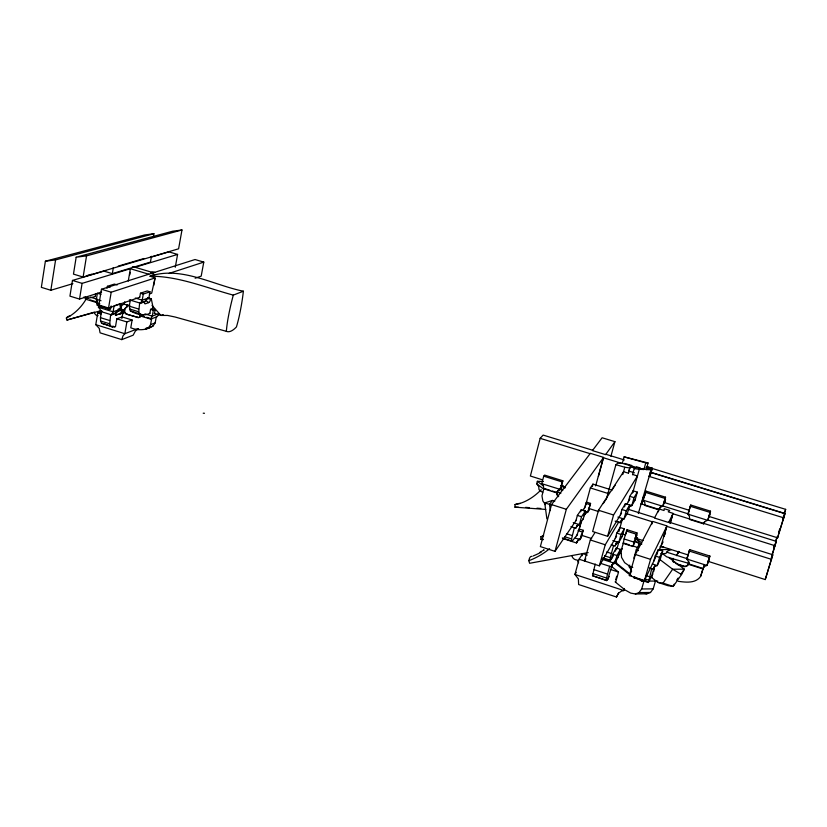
<?xml version="1.0" encoding="UTF-8"?>
<svg xmlns="http://www.w3.org/2000/svg" width="827" height="827" viewBox="0 0 827 827"><rect width="100%" height="100%" fill="white"/><g stroke="black" fill="none" stroke-linecap="round" stroke-linejoin="round"><path stroke-width="1.24" d="M545.758 509.432L514.952 507.168L515.035 504.604A111.583 61.798 -86.5 0 0 541.189 489.729M543.349 539.628L540.858 539.369L540.941 536.723A17.16 14.111 -85.4 0 1 543.628 535.762M577.546 534.418L571.974 541.489L571.55 538.915L574.362 527.729M607.773 579.169L606.677 580.595L592.535 575.737L595.213 564.014M606.677 580.595L606.511 578.063L609.644 566.299M613.479 555.61L610.181 560.861L610.295 557.667L613.551 545.52M153.284 237.411L153.925 233.721L144.663 234.961L45.382 261.218L41.35 287.351L50.84 290.267L72.89 283.651M50.84 290.267L55.595 259.895L153.925 233.721M105.701 270.584L72.456 280.436L69.933 296.138L79.537 299.085L101.587 292.014M76.167 257.218L73.469 274.119L83.114 277.045L178.601 248.803L181.981 229.978L172.585 231.229L76.167 257.218L86.546 255.874L181.981 229.978M79.537 299.085L82.09 283.361L130.852 268.579M83.114 277.045L86.546 255.874M95.177 296.573L95.663 293.637M97.152 305.018L110.156 309.122L98.671 306.207L97.152 305.018L96.377 299.302L97.369 293.265L100.915 294.35M195.131 278.223L201.188 276.146L203.783 262.107L195.027 259.533L101.463 289.254L98.837 305.018L108.544 308.006L139.701 297.286M138.626 328.567L135.39 331.038L133.147 335.193L121.786 339.618L100.077 332.836L99.261 328.412L95.787 324.66L97.741 312.947L102.072 311.448M652.989 573.783L648.43 582.508L651.738 568.614M112.73 326.148L115.005 326.861L112.42 326.985L101.514 323.14L100.563 320.979L100.46 317.671L101.452 311.727M107.024 288.344L107.365 286.318L114.374 284.095L117.165 284.943M104.864 271.39L112.327 273.634L113.34 267.545M108.544 308.006L111.2 292.22L155.062 277.955L153.75 285.429M110.653 308.947L111.159 305.959M112.42 326.985L110.663 325.972L109.733 323.822L110.642 314.57M115.491 326.675L116.824 318.84L122.127 316.927L132.124 320.008L130.769 327.802C138.099 330.779 146.462 330.387 153.109 325.941L155.187 322.881L156.22 317.041M119.956 309.391L120.959 303.457L114.105 305.814L113.092 311.789L111.562 314.849L100.532 311.448L100.119 309.184L98.351 307.262L113.092 311.789L119.956 309.391L117.62 310.983L116.473 313.113L111.562 314.849M121.373 304.563L120.577 309.257L123.295 310.094L121.869 318.436M121.858 304.398L121.052 309.091L117.517 310.332M124.298 304.233L124.722 301.772M128.257 281.108L130.377 268.723L148.788 274.223M123.151 313.588L123.564 311.148M129.798 274.771L130.221 272.3M144.28 316.534L140.611 315.407A3.112 2.729 67.1 0 1 138.45 317.609L126.428 314.146A3.101 2.719 67.4 0 1 124.205 310.373A5.438 4.755 67.3 0 1 126.696 307.024L127.038 305.06L129.829 305.608M124.205 310.373L124.681 310.208A5.427 4.755 67.3 0 1 127.172 306.858L127.513 304.894M149.997 313.257C143.64 316.803 136.135 314.064 130.284 310.88L129.27 306.166L130.315 300.139M132.124 320.008L126.872 321.951L124.846 333.705L123.006 335.814L121.786 339.618M139.753 297.265L140.456 293.223L147.175 290.949L149.976 291.797L148.922 297.813L146.565 299.426L145.397 301.586L140.611 303.271L129.374 299.85M141.21 314.829L139.598 313.733L138.74 311.8L139.67 302.982M149.976 291.797L143.288 294.081L142.223 300.149L140.611 303.271M151.455 256.298L150.442 262.107L112.327 273.634M149.873 313.299L150.566 309.36L152.426 308.678L155.187 309.525L154.494 313.454M152.251 309.66L152.84 306.352L151.3 298.898L147.816 297.513M145.087 329.456L148.478 327.73L150.566 324.66L151.61 318.788L146.72 317.289M155.187 309.525L153.336 310.208L152.282 316.121L150.679 319.139L139.67 315.759L139.515 314.064M175.283 267.245L177.588 254.416L168.915 251.873L150.328 257.373M628.479 472.93L630.019 467.1L635.808 467.948L634.216 468.609L632.5 474.729M708.956 560.199L706.961 565.461L704.408 566.474L702.826 568.924L688.426 564.303L688.405 561.357L686.741 558.99L689.687 549.645L709.897 556.064L708.294 561.399M782.714 519.418L785.65 509.349L647.717 467.11M708.615 516.327L777.628 537.819L784.968 513.701L651.076 472.599L650.311 473.902M592.67 450.25L543.132 435.085L540.165 438.341L530.376 476.021L542.44 479.815M707.571 561.171L765.244 579.572L772.79 554.772L668.836 522.075M771.271 558.07L776.284 541.354L707.654 519.935M777.628 537.819L778.476 534.573M542.677 492.53L539.008 489.667L538.739 486.679L536.733 483.733L537.364 481.314L543.463 481.49M560.003 488.426L556.623 492.851L543.639 488.747L543.484 485.956L541.757 483.671L543.732 476.166L544.621 475.091L562.846 480.797L561.502 485.8M765.244 579.572L772.79 554.772M555.01 551.361L566.33 509.298L603.617 457.393L590.344 453.32L551.537 504.594L540.372 546.595L555.01 551.361L576.491 519.863M556.623 492.851L557.925 490.504L559.993 489.408L562.846 480.797M575.933 520.69L577.36 515.417L581.298 509.69L585.413 510.993L583.283 518.818L579.376 524.649L577.143 525.734L575.747 528.174L570.919 526.623M580.73 511.779L581.298 509.69M585.413 510.993L581.526 516.741L579.376 524.649L573.235 522.685M576.677 535.741L579.158 528.991L583.19 530.283L581.102 537.901A7.443 6.843 32.7 0 0 580.389 538.201M584.275 508.46L586.488 502.123L590.55 503.405L588.442 511.117A7.484 6.926 32.2 0 0 587.046 511.799M578.704 530.686L581.371 520.876M585.413 506.062L590.354 487.94L593 484.157L592.349 486.555M579.779 527.306L581.05 522.674M583.19 530.283L580.016 539.586L577.846 540.61L576.491 542.957L562.732 538.511M590.55 503.405L587.635 512.316L585.444 513.391L584.069 515.79M595.657 485.894L603.369 457.745L621.863 463.42M598.407 476.424L603.297 458.582M587.304 555.072L582.653 553.563L579.107 559.228L574.92 574.465L578.383 578.931L578.631 584.524L616.477 597.022L618.699 592.721M582.032 555.796L582.653 553.563M610.895 456.308L614.926 441.659L602.118 437.772L592.411 450.591L605.602 454.633L614.926 441.659M595.016 532.464L590.313 539.969L584.513 560.975L585.847 558.814M634.443 472.806L628.902 471.101L628.406 473.189L623.548 471.69L598.5 510.249L592.639 531.513L607.618 536.309L621.573 512.967M606.274 499.498L615.908 464.681L617.769 463.182L622.307 463.347L643.902 469.509L645.773 462.893L648.068 462.975L646.187 469.591L642.589 468.568M622.307 463.347L624.106 456.855L648.068 462.975M622.741 474.595L624.788 467.245L629.864 467.979M579.107 559.228L599.379 565.823L605.25 544.776L618.937 521.692M607.618 536.309L613.562 515.004L637.452 475.97L632.572 474.471M628.985 470.801L630.019 467.1M620.395 514.932L621.925 509.484L625.439 503.643L631.797 505.628L635.095 500.004L637.317 492.127L633.151 490.825L629.823 496.345L628.334 501.658M615.278 538.429L616.777 533.095L620.043 527.481L624.261 528.825L622.276 536.32L618.782 542.46L616.435 543.515L614.957 545.975L611.205 544.766M624.53 506.879L625.439 503.643M618.854 531.709L622.4 519.108M611.329 559.414L612.797 554.193L616.301 548.022L620.426 549.355L618.245 557.088L614.771 563.363L612.466 564.365L611.029 566.753L600.371 563.28M617.914 517.102L623.961 519.015L627.445 513.071L629.719 504.987L626.256 510.848L623.961 519.015L621.563 520.142L620.064 522.664L615.154 521.113M612.879 563.197L607.525 579.624L609.292 576.419M615.422 551.113L616.301 548.022M632.562 492.923L633.151 490.825M616.901 548.921L621.036 534.449L624.261 528.825M627.962 509.67L628.654 507.209M632.779 492.561L639.312 469.354L643.902 469.509M646.6 581.123L641.628 581.164L641.824 580.44M620.426 549.355L616.973 555.548L614.771 563.363L601.932 559.197M637.317 492.127L634.051 497.668L631.797 505.628L629.45 506.755L627.982 509.225L629.771 506.186M618.358 555.062A7.505 4.6 88.3 0 1 619.299 554.535L620.023 551.971M636.728 538.098L632.944 546.513L623.103 543.36A7.67 0.579 -72.6 0 0 624.096 538.956L627.073 529.725L636.945 532.867L635.436 538.15L637.193 534.904M632.789 567.436L630.381 566.66L624.633 562.649L621.553 557.367L621.118 550.803L623.351 542.915L629.275 544.817M625.884 533.953L627.073 529.725M615.743 579.593L616.715 576.192M615.629 582.28L618.524 572.067L611.877 566.753M638.32 513.526L651.304 469.198L646.435 468.558M641.297 504.429L643.716 495.921M649.588 475.277L651.304 469.198M641.669 504.325L644.109 495.735M650.032 474.874L652.327 468.196L646.693 466.614M642.786 501.751L646.073 491.166L665.539 497.203L664.029 502.444M650.208 475.659L652.327 468.196M644.884 495.342L646.073 491.166M632.944 546.513A7.681 0.538 -72.7 0 0 633.978 542.119L636.945 532.867M631.435 570.072L629.233 566.836L629.729 565.099M639.674 545.107L638.909 541.778L637.079 539.359L637.576 537.602M616.477 597.022L618.42 593.331L621.418 591.098L623.858 590.561L624.437 588.514M641.752 544.207L639.591 543.515L636.242 549.883L633.906 558.029L634.495 558.556M629.347 575.582L635.374 554.472L652.699 521.413L666.955 525.91L650.56 559.362L644.44 580.502L629.347 575.582L631.652 571.095M638.609 546.967L639.591 543.515M651.8 524.184L652.472 521.837L626.308 513.577M658.282 511.841L658.985 509.411L641.08 503.808L641.876 502.423M665.539 497.203L662.644 506.258L660.266 507.375L658.778 509.814L644.905 505.473L644.843 502.558L643.179 500.18L662.644 506.258L665.394 500.966M615.102 581.857L625.212 590.064L630.743 593.114L635.343 593.972L638.992 592.597L641.68 588.979L643.944 581.143M653.65 561.43L655.222 555.982L658.354 549.51L662.706 550.906L660.349 558.98L657.248 565.565L654.757 566.598L653.196 569.09L649.319 567.829M656.793 554.896L658.354 549.51M654.581 566.123L651.335 577.277L657.92 582.415L668.061 585.723L673.209 586.436L681.541 574.538L684.353 569.183L668.702 557.46M653.537 571.777L654.498 568.49M666.614 527.088L663.864 536.558L665.549 533.084M662.706 550.906L659.626 557.398L657.248 565.565L652.338 563.973M670.066 523.512L672.909 513.763L775.137 545.748M670.273 523.098L672.403 515.79M635.343 593.972L646.838 593.827L650.508 592.463L653.206 588.855L655.48 581.05M709.793 514.384L708.946 516.43L710.517 511.169L690.752 505.028L687.868 514.136L689.491 516.503L689.511 519.428L703.591 523.842L704.428 521.847M689.211 510.28L690.752 505.028M676.455 555.682L678.626 551.413M688.116 554.958L689.687 549.645M710.517 511.169L707.643 520.307L705.152 521.403L703.591 523.842M678.212 581.298C685.738 582.353 695.672 583.635 700.614 576.398L703.002 568.449M704.439 564.944L700.614 576.398M709.897 556.064L706.961 565.461L686.741 558.99L688.488 554.845M773.596 547.743L774.723 544.145M775.478 541.747L776.987 536.94M784.523 512.947L785.65 509.349M773.596 548.435L774.744 544.807M775.499 542.388L777.018 537.55M778.538 532.712L779.675 529.094M772.056 554.803L776.284 541.354M778.755 533.487L784.968 513.701M702.826 568.924L704.108 565.585M709.907 514.818L707.643 520.307L687.868 514.136L689.356 510.89M688.426 564.303L689.336 562.102M677.189 564.521L683.34 565.968A4.517 4.135 24.4 0 0 688.808 563.383L672.878 558.794A4.507 4.135 24.9 0 0 673.302 561.998M674.17 584.151L673.209 586.436L663.006 583.118L657.92 582.415M677.975 553.625L678.936 551.444M653.196 569.09L654.55 566.247M644.44 580.502L655.656 557.253M659.026 550.286L663.078 541.871M664.536 501.451L665.57 499.477M660.287 506.93L654.467 518.043L668.629 522.499L673.106 513.36L668.226 511.83L669.736 510.435L664.195 508.698L664.06 510.528L659.191 509.008M621.118 550.803L622.349 548.59M611.029 566.753L613.551 562.236M642.548 501.234L643.323 499.859M615.733 543.732L616.942 541.633M614.957 545.975L617.49 541.561M599.379 565.823L616.642 536.072M649.66 475.018L648.885 476.331L783.893 517.888M620.064 522.664L621.956 519.459M626.639 504.491L629.998 498.867M576.223 572.367L574.92 574.465L623.858 590.561M659.088 549.531L671.359 549.573L667.761 550.989L665.797 553.563L660.814 553.552M603.224 503.602L605.715 499.766M611.618 490.659L615.143 485.222M576.491 542.957L577.587 541.271M581.805 535.369L582.342 534.531L580.016 539.586L575.251 538.046M608.951 491.9L607.948 493.44L590.354 487.94M589.041 510.207L587.635 512.316L584.038 511.179M578.269 524.256L576.739 526.365M575.747 528.174L577.856 525.021M582.942 510.414L585.082 507.271M663.006 583.118L672.651 569.224L684.353 569.183L680.89 574.124M97.09 299.787L96.097 302.382L85.315 299.074L85.129 297.379M676.734 580.058L678.119 578.073M554.793 501.183L552.457 500.438L549.51 504.305L550.348 510.548M559.993 489.408L562.97 485.511M648.203 582.043L633.771 577.339L634.051 577.825L634.867 576.874M159.311 313.712L157.14 316.7L150.679 319.139M543.587 550.203L544.114 549.872L539.824 552.395M659.481 559.497L660.349 558.98M617.407 557.584L618.245 557.088M621.418 536.816L622.276 536.32M634.247 500.49L635.095 500.004M626.577 513.567L627.445 513.071M582.435 519.304L583.283 518.818M148.478 327.73L153.109 325.941M243.376 291.207C213.583 285.222 180.999 265.725 150.038 276.197C178.839 276.146 205.933 287.744 233.307 295.115L243.376 291.207A103.065 37.928 -73.1 0 1 240.15 311.748A62.17 22.319 -73.2 0 1 236.45 326.913A39.086 13.677 -73.7 0 1 226.35 331.327L175.076 317.01L167.592 315.449L160.934 315.428L154.225 313.381M137.613 328.805L124.846 333.705L95.787 324.66M150.566 324.66L155.187 322.881M163.229 314.56L160.934 315.428L152.034 305.442M158.205 313.898L152.282 316.121L144.932 313.867M137.365 317.506L138.915 317.434A3.112 2.729 67.1 0 0 140.931 315.8M126.428 314.146L137.83 317.33M151.3 298.898L150.617 299.136A3.132 1.261 -73.3 0 1 148.674 302.62L145.366 303.798A3.153 1.272 -73.3 0 1 144.467 301.297L140.869 302.568M115.325 315.025A3.112 1.303 -73 0 0 115.604 314.984L120.876 313.712A3.091 1.292 -73 0 0 122.82 310.27L123.781 309.929M115.604 314.984L120.876 313.712M115.852 312.12L121.91 309.991A3.091 1.292 -73 0 1 119.967 313.433M111.624 314.219L114.571 313.175M148.922 297.813L142.223 300.149L135.297 298.04M119.76 305.804L124.557 304.14M149.294 293.988L151.692 293.171L155.062 277.955L150.038 276.197M86.318 298.743A62.263 53.217 70.2 0 1 66.367 318.085L66.966 320.028L94.35 312.151M169.132 273.375L203.783 262.107M95.312 296.521L88.448 298.196L83.672 297.182M546.885 518.911L544.724 502.93L552.457 500.438M150.979 272.517L153.088 271.856L154.866 272.383M177.588 254.416L134.667 267.431L132.382 266.749M118.261 266.098L144.084 258.479M86.98 275.618L91.735 274.213M66.966 320.028L101.638 310.476M588.183 552.591L529.59 563.28L528.866 560.696A17.967 5.158 79.1 0 1 531.947 556.416M45.382 261.218L55.595 259.895M146.224 327.957L149.728 327.657M103.303 324.153L105.039 324.07M638.992 592.597L650.508 592.463M641.68 588.979L653.206 588.855M649.071 581.102L657.775 581.04M649.826 577.205L652.276 577.194M618.162 554.535L619.299 554.535M659.863 546.874L663.543 546.895M540.858 539.369L543.277 539.38M514.952 507.168L518.508 507.24M646.187 469.591L650.756 469.746M203.225 413.211L204.486 413.273M525.621 507.375L529.404 507.654M536.961 508.202L540.744 508.481M634.216 468.609L639.312 469.354M645.835 467.803L651.779 468.744M644.522 593.404L646.838 593.827M147.268 298.495L150.617 299.136M631.466 575.695L630.443 575.251M624.106 456.855L645.773 462.893M624.571 463.43L631.776 465.487M636.583 466.852L640.181 467.886M544.724 502.93L551.867 505.059M615.908 464.681L624.788 467.245M135.132 267.286L153.44 272.745M151.124 273.479L154.938 274.616M140.456 293.223L143.288 294.081M107.365 286.318L110.177 287.165M72.456 280.436L82.09 283.361M101.463 289.254L111.2 292.22M150.566 309.36L153.336 310.208M123.761 304.057L129.126 305.701M129.27 306.166L138.616 309.019M605.85 454.281L624.323 459.946M129.405 308.936L138.74 311.8M90.36 297.151L97.555 299.353M96.377 299.302L101.018 300.728M85.047 297.151L88.448 298.196M130.284 310.88L143.536 315.087M120.38 308.885L122.872 309.649M89.905 299.85L95.891 301.69M118.282 308.874L122.82 310.27M540.165 438.341L590.085 453.661M650.218 472.124L784.606 513.371M96.387 302.723L99.871 303.788M97.741 312.947L101.059 313.981M116.824 318.84L126.872 321.951M100.46 317.671L109.64 320.514M100.563 320.979L109.733 323.822M101.514 323.14L110.663 325.972M645.401 492.334L664.918 498.392M690.194 506.248L710 512.399M664.257 502.516L688.901 510.187M592.835 484.105L610.45 489.605M662.303 505.793L689.273 514.198M629.823 496.345L634.051 497.668M543.732 476.166L561.998 481.883M560.53 485.501L565.348 487.01M627.641 509.122L654.684 517.619M541.757 483.671L562.773 490.204M621.925 509.484L626.256 510.848M771.591 559.393L666.748 526.334L660.949 546.296L687.94 554.907M560.861 493.264L557.191 492.106A4.125 3.835 35.4 0 0 558.68 496.314M549.831 490.246L543.928 488.385L541.964 495.838L542.853 500.966L545.458 504.687M552.188 490.99L556.902 492.478A4.125 3.846 35.5 0 0 558.39 496.686M585.681 503.302L589.744 504.594M598.5 510.249L613.562 515.004M588.452 508.336L598.8 511.613M551.537 504.594L566.33 509.298M577.36 515.417L581.526 516.741M626.349 531.017L636.242 534.159M689.118 550.999L709.38 557.45M621.894 533.828L625.439 534.966M634.909 537.984L643.199 540.631M616.777 533.095L621.036 534.449M635.26 541.592L637.627 542.347M666.521 552.095L687.95 558.949M624.096 538.956L633.978 542.119M631.642 545.572L637.576 547.474M672.878 558.794L666.686 556.809L661.517 552.932M701.803 568.066L688.622 563.838A4.517 4.135 24.4 0 1 683.143 566.433M612.828 540.548L618.782 542.46M578.063 530.645L582.105 531.937M636.242 549.883L638.423 550.586M655.222 555.982L659.626 557.398M677.385 564.055L683.34 565.968M580.978 535.1L591.656 538.532M590.313 539.969L605.25 544.776M635.374 554.472L650.56 559.362M566.505 533.725L572.232 535.576M564.696 536.702L571.55 538.915M606.636 551.95L611.318 553.459M562.35 537.932L571.467 540.879M612.797 554.193L616.973 555.548M604.444 555.775L610.295 557.667M602.924 557.863L609.913 560.127M603.203 558.597L610.181 560.861M645.763 575.54L649.391 576.719M644.905 578.941L648.523 580.12M610.398 569.421L618.524 572.067M634.051 577.825L648.43 582.508M593.672 569.555L607.463 574.062M592.752 573.556L606.511 578.063M592.535 575.737L606.253 580.234M681.541 574.538L672.651 569.224L660.018 559.652M637.079 539.359L641.866 542.977M636.842 542.098L639.85 544.383M561.936 485.718L564.986 488.033M537.364 481.314L543.38 485.966M536.733 483.733L543.742 489.17M619.495 552.446L621.459 553.976M629.233 566.836L631.135 568.325M106.425 307.871L107.924 309.05M639.643 579.593L641.628 581.164M630.587 574.455L617.562 564.128A4.28 2.626 88.4 0 1 616.105 559.197M145.252 299.901L148.674 302.62M629.44 574.455L616.425 564.128A4.28 2.615 88.4 0 1 614.926 560.861M578.611 562.784L577.236 560.034A4.993 4.58 33.2 0 1 571.912 555.558M561.678 487.858A9.314 2.926 15 0 1 559.352 489.47M126.903 313.971A3.101 2.708 67.4 0 1 124.681 310.208M97.09 302.051A5.417 4.704 67.9 0 1 97.214 301.504M98.134 315.656A3.628 3.143 67.5 0 1 94.412 312.461M66.367 318.085A13.18 6.895 73.6 0 1 69.944 316.069M233.307 295.115A93.43 31.085 -73.7 0 0 228.386 316.658A58.913 20.013 -73.5 0 0 226.35 331.327M116.514 315.263A3.112 1.303 -73 0 1 115.553 312.833M515.035 504.604A16.674 13.863 -86.5 0 1 520.41 503.426M543.308 536.299A116.307 66.17 -87.2 0 1 540.941 536.723M676.197 563.673A4.507 4.125 24.9 0 1 675.38 563.332M674.015 562.246A4.507 4.125 24.9 0 1 673.085 558.339M584.338 515.386A7.484 6.926 32.2 0 1 586.426 512.254M559.641 490.308A4.094 3.815 35.3 0 1 559.724 488.798M559.362 490.68A4.094 3.815 35.3 0 1 559.445 489.16M577.039 542.109A7.443 6.843 32.7 0 1 578.549 539.535M579.107 539.018A7.443 6.843 32.7 0 1 579.727 538.573M541.096 552.209A83.62 77.593 41.7 0 1 533.126 555.961M549.604 548.714A84.302 78.12 41.9 0 1 528.866 560.696"/></g></svg>
